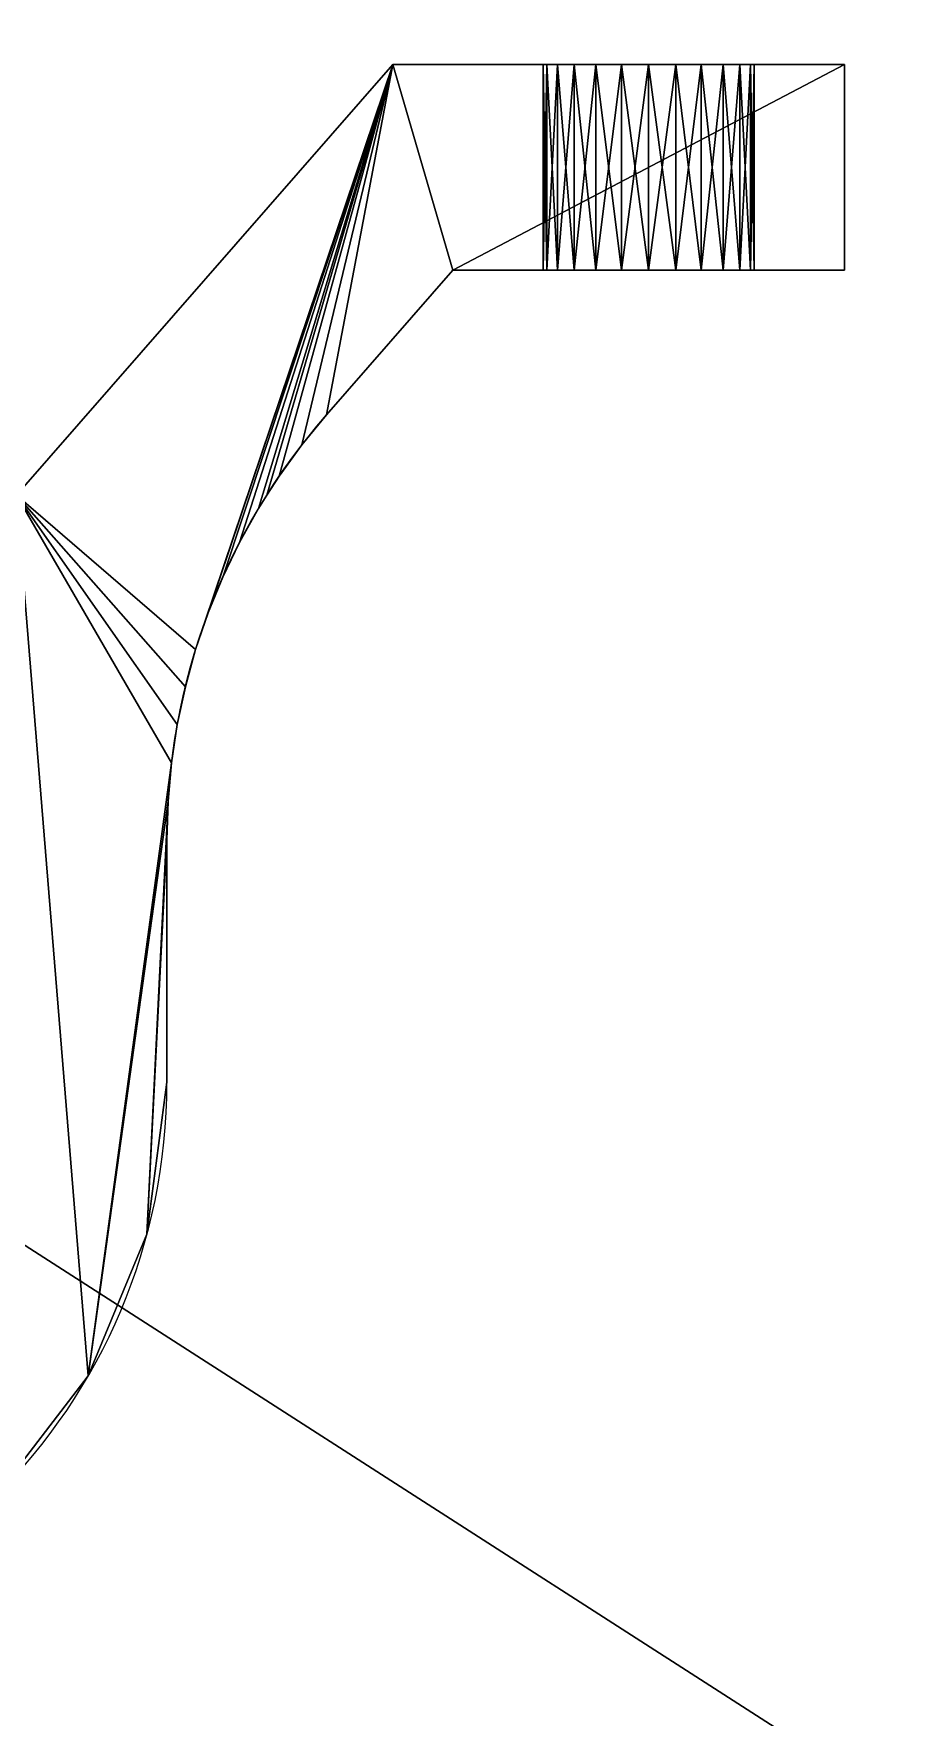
# Model space of a CAD drawing. Extents: x 0 to 249, y -3 to 160.
# Drawn here: x 135.5 to 164.2, y 57.4 to 113.4 of the extents above; entities that cross this region are included whole.
import ezdxf

# ---------------------------------------------------------------- set-up
doc = ezdxf.new("R2010")
doc.units = 0
doc.layers.get('0').update_dxf_attribs({"color": 13, "linetype": 'CONTINUOUS'})

# ---------------------------------------------------------------- blocks, each defined once
blk = doc.blocks.new('BUILD_BOX')
at = {"color": 254}
mesh = blk.add_polyface(dxfattribs=at)
corners = [(248.92, 0), (0, 160.02), (0, 0), (248.92, 160.02)]
mesh.append_faces([[corners[k] for k in face] for face in [(0, 1, 2), (1, 0, 3)]], dxfattribs={"vtx0": -1, "color": 254})
blk = doc.blocks.new('3D_PRINTER_BUILD_VOLUME')
blk.add_blockref('BUILD_BOX', (0, 0))

msp = doc.modelspace()

# ---------------------------------------------------------------- linework, layer by layer
for p, q in [((134.927, 98.018), (147.427, 112.327)), ((134.927, 98.018, 39), (147.427, 112.327, 39)), ((162.427, 112.327), (147.427, 112.327)), ((162.427, 112.327, 39), (147.427, 112.327, 39)), ((147.427, 112.327), (147.427, 112.327, 39)), ((152.427, 112.327, 29.5), (152.427, 105.497, 29.5)), ((152.427, 112.327, 9.5), (152.427, 105.497, 9.5)), ((152.546, 112.327, 28.594), (152.546, 105.497, 28.594)), ((152.546, 112.327, 30.406), (152.546, 105.497, 30.406)), ((152.546, 112.327, 8.594), (152.546, 105.497, 8.594)), ((152.546, 112.327, 10.406), (152.546, 105.497, 10.406)), ((152.896, 112.327, 27.75), (152.896, 105.497, 27.75)), ((152.896, 112.327, 31.25), (152.896, 105.497, 31.25)), ((152.896, 112.327, 7.75), (152.896, 105.497, 7.75)), ((152.896, 112.327, 11.25), (152.896, 105.497, 11.25)), ((153.452, 112.327, 27.025), (153.452, 105.497, 27.025)), ((153.452, 112.327, 31.975), (153.452, 105.497, 31.975)), ((153.452, 112.327, 7.025), (153.452, 105.497, 7.025)), ((153.452, 112.327, 11.975), (153.452, 105.497, 11.975)), ((154.177, 112.327, 26.469), (154.177, 105.497, 26.469)), ((154.177, 112.327, 32.531), (154.177, 105.497, 32.531)), ((154.177, 112.327, 6.469), (154.177, 105.497, 6.469)), ((154.177, 112.327, 12.531), (154.177, 105.497, 12.531)), ((155.021, 112.327, 26.119), (155.021, 105.497, 26.119)), ((155.021, 112.327, 32.881), (155.021, 105.497, 32.881)), ((155.021, 112.327, 6.119), (155.021, 105.497, 6.119)), ((155.021, 112.327, 12.881), (155.021, 105.497, 12.881)), ((155.927, 112.327, 26), (155.927, 105.497, 26)), ((155.927, 112.327, 33), (155.927, 105.497, 33)), ((155.927, 112.327, 6), (155.927, 105.497, 6)), ((155.927, 112.327, 13), (155.927, 105.497, 13)), ((156.833, 112.327, 26.119), (156.833, 105.497, 26.119)), ((156.833, 112.327, 32.881), (156.833, 105.497, 32.881)), ((156.833, 112.327, 6.119), (156.833, 105.497, 6.119)), ((156.833, 112.327, 12.881), (156.833, 105.497, 12.881)), ((157.677, 112.327, 26.469), (157.677, 105.497, 26.469)), ((157.677, 112.327, 32.531), (157.677, 105.497, 32.531)), ((157.677, 112.327, 6.469), (157.677, 105.497, 6.469)), ((157.677, 112.327, 12.531), (157.677, 105.497, 12.531)), ((158.402, 112.327, 27.025), (158.402, 105.497, 27.025)), ((158.402, 112.327, 31.975), (158.402, 105.497, 31.975)), ((158.402, 112.327, 7.025), (158.402, 105.497, 7.025)), ((158.402, 112.327, 11.975), (158.402, 105.497, 11.975)), ((158.958, 112.327, 27.75), (158.958, 105.497, 27.75)), ((158.958, 112.327, 31.25), (158.958, 105.497, 31.25)), ((158.958, 112.327, 7.75), (158.958, 105.497, 7.75)), ((158.958, 112.327, 11.25), (158.958, 105.497, 11.25)), ((159.308, 112.327, 30.406), (159.308, 105.497, 30.406)), ((159.308, 112.327, 28.594), (159.308, 105.497, 28.594)), ((159.308, 112.327, 10.406), (159.308, 105.497, 10.406)), ((159.308, 112.327, 8.594), (159.308, 105.497, 8.594)), ((159.427, 112.327, 29.5), (159.427, 105.497, 29.5)), ((159.427, 112.327, 9.5), (159.427, 105.497, 9.5)), ((162.427, 105.497), (162.427, 112.327)), ((162.427, 105.497, 39), (162.427, 112.327, 39)), ((162.427, 112.327), (162.427, 112.327, 39)), ((145.224, 100.686), (149.427, 105.497)), ((145.224, 100.686, 39), (149.427, 105.497, 39)), ((149.427, 105.497), (162.427, 105.497)), ((149.427, 105.497, 39), (162.427, 105.497, 39)), ((149.427, 105.497), (149.427, 105.497, 39)), ((162.427, 105.497), (162.427, 105.497, 39)), ((145.224, 100.686), (145.224, 100.686, 39)), ((144.409, 99.694), (144.409, 99.694, 39)), ((143.655, 98.656), (143.655, 98.656, 39)), ((143.247, 98.018), (143.247, 98.018, 39)), ((142.964, 97.574), (142.964, 97.574, 39)), ((142.339, 96.453), (142.339, 96.453, 39)), ((141.782, 95.296), (141.782, 95.296, 39)), ((141.295, 94.108), (141.295, 94.108, 39)), ((140.88, 92.894), (140.88, 92.894, 39)), ((140.539, 91.656), (140.539, 91.656, 39)), ((140.272, 90.401), (140.272, 90.401, 39)), ((140.08, 89.131), (140.08, 89.131, 39)), ((139.965, 87.853), (139.965, 87.853, 39)), ((139.927, 78.518), (139.927, 86.57)), ((139.927, 78.518, 39), (139.927, 86.57, 39)), ((139.927, 86.57), (139.927, 86.57, 39)), ((139.927, 78.518), (139.927, 78.518, 39)), ((139.263, 73.471), (139.263, 73.471, 39)), ((137.314, 68.768), (137.314, 68.768, 39))]:
    msp.add_line(p, q)
at = {"extrusion": (0, -1, 0)}
for centre in [(155.927, 29.5, -112.327), (155.927, 9.5, -112.327), (155.927, 29.5, -105.497), (155.927, 9.5, -105.497)]:
    msp.add_circle(centre, 3.5, dxfattribs=at)
at = {"extrusion": (0, 0, -1)}
for centre in [(-161.383, 86.57), (-161.383, 86.57, -39)]:
    msp.add_arc(centre, 21.456, 0, 41.1395, dxfattribs=at)
for centre in [(120.427, 78.518), (120.427, 78.518, 39)]:
    msp.add_arc(centre, 19.5, 180, 0)

# ---------------------------------------------------------------- block references
msp.add_blockref('3D_PRINTER_BUILD_VOLUME', (0, 0))

# ---------------------------------------------------------------- meshes
mesh = msp.add_polyface()
corners = [(101.591, 73.471, 39), (100.927, 86.667, 39), (100.927, 78.518, 39), (106.638, 64.73, 39), (107.387, 75.024, 39), (106.927, 78.518, 39), (110.677, 61.631, 39), (108.736, 71.768, 39), (110.881, 68.972, 39), (115.38, 59.683, 39), (113.677, 66.827, 39), (116.933, 65.478, 39), (120.427, 59.018, 39), (120.427, 65.018, 39), (125.474, 59.683, 39), (123.921, 65.478, 39), (127.177, 66.827, 39), (130.177, 61.631, 39), (129.973, 68.972, 39), (132.118, 71.768, 39), (134.216, 64.73, 39), (133.467, 75.024, 39), (133.927, 78.518, 39), (91.427, 105.497, 39), (78.427, 112.327, 39), (78.427, 105.497, 39), (93.427, 112.327, 39), (95.693, 100.613, 39), (105.927, 98.018, 39), (96.499, 99.633, 39), (97.244, 98.607, 39), (97.62, 98.018, 39), (97.927, 97.538, 39), (98.544, 96.431, 39), (99.095, 95.288, 39), (99.576, 94.115, 39), (99.985, 92.914, 39), (100.323, 91.692, 39), (100.586, 90.452, 39), (100.775, 89.198, 39), (100.889, 87.934, 39), (103.539, 68.768, 39), (107.387, 82.012, 39), (108.736, 85.268, 39), (110.881, 88.064, 39), (113.677, 90.209, 39), (116.933, 91.558, 39), (134.927, 98.018, 39), (120.427, 92.018, 39), (123.921, 91.558, 39), (127.177, 90.209, 39), (129.973, 88.064, 39), (132.118, 85.268, 39), (133.467, 82.012, 39), (137.314, 68.768, 39), (140.08, 89.131, 39), (140.272, 90.401, 39), (140.539, 91.656, 39), (140.88, 92.894, 39), (147.427, 112.327, 39), (139.965, 87.853, 39), (139.263, 73.471, 39), (139.927, 86.57, 39), (139.927, 78.518, 39), (141.295, 94.108, 39), (141.782, 95.296, 39), (142.339, 96.453, 39), (142.964, 97.574, 39), (143.247, 98.018, 39), (143.655, 98.656, 39), (144.409, 99.694, 39), (145.224, 100.686, 39), (149.427, 105.497, 39), (162.427, 112.327, 39), (162.427, 105.497, 39)]
mesh.append_faces([[corners[k] for k in face] for face in [(0, 1, 2), (23, 24, 25), (62, 61, 63), (73, 72, 74)]], dxfattribs={"vtx0": -1})
mesh.append_faces([[corners[k] for k in face] for face in [(4, 6, 7), (7, 6, 8), (8, 9, 10), (10, 9, 11), (11, 12, 13), (13, 14, 15), (15, 14, 16), (16, 17, 18), (18, 17, 19), (19, 20, 21), (21, 20, 22), (24, 23, 26), (26, 27, 28), (28, 46, 47), (47, 58, 59), (55, 54, 60), (60, 61, 62), (59, 72, 73)]], dxfattribs={"vtx0": -1, "vtx1": -1})
mesh.append_faces([[corners[k] for k in face] for face in [(28, 1, 0), (28, 3, 5), (47, 22, 20), (47, 54, 55)]], dxfattribs={"vtx0": -1, "vtx1": -1, "vtx2": -1})
mesh.append_faces([[corners[k] for k in face] for face in [(3, 4, 5), (4, 3, 6), (8, 6, 9), (11, 9, 12), (13, 12, 14), (16, 14, 17), (19, 17, 20), (26, 23, 27), (28, 27, 29), (28, 29, 30), (28, 30, 31), (28, 31, 32), (28, 32, 33), (28, 33, 34), (28, 34, 35), (28, 35, 36), (28, 36, 37), (28, 37, 38), (28, 38, 39), (28, 39, 40), (28, 40, 1), (28, 0, 41), (28, 41, 3), (28, 5, 42), (28, 42, 43), (28, 43, 44), (28, 44, 45), (28, 45, 46), (47, 46, 48), (47, 48, 49), (47, 49, 50), (47, 50, 51), (47, 51, 52), (47, 52, 53), (47, 53, 22), (47, 20, 54), (47, 55, 56), (47, 56, 57), (47, 57, 58), (60, 54, 61), (59, 58, 64), (59, 64, 65), (59, 65, 66), (59, 66, 67), (59, 67, 68), (59, 68, 69), (59, 69, 70), (59, 70, 71), (59, 71, 72)]], dxfattribs={"vtx0": -1, "vtx2": -1})
mesh = msp.add_polyface()
corners = [(147.427, 112.327, 39), (134.927, 98.018), (134.927, 98.018, 39), (147.427, 112.327)]
mesh.append_faces([[corners[k] for k in face] for face in [(0, 1, 2), (1, 0, 3)]], dxfattribs={"vtx0": -1})
mesh = msp.add_polyface()
corners = [(147.427, 112.327), (153.452, 112.327, 7.025), (162.427, 112.327), (152.896, 112.327, 7.75), (152.546, 112.327, 8.594), (147.427, 112.327, 39), (154.177, 112.327, 6.469), (155.021, 112.327, 6.119), (155.927, 112.327, 6), (152.427, 112.327, 9.5), (152.546, 112.327, 10.406), (152.896, 112.327, 11.25), (153.452, 112.327, 11.975), (154.177, 112.327, 12.531), (155.021, 112.327, 12.881), (155.927, 112.327, 13), (152.896, 112.327, 27.75), (153.452, 112.327, 27.025), (154.177, 112.327, 26.469), (155.021, 112.327, 26.119), (155.927, 112.327, 26), (152.546, 112.327, 28.594), (152.427, 112.327, 29.5), (152.546, 112.327, 30.406), (152.896, 112.327, 31.25), (153.452, 112.327, 31.975), (154.177, 112.327, 32.531), (155.021, 112.327, 32.881), (155.927, 112.327, 33), (159.427, 112.327, 9.5), (162.427, 112.327, 39), (159.308, 112.327, 8.594), (158.958, 112.327, 7.75), (158.402, 112.327, 7.025), (157.677, 112.327, 6.469), (156.833, 112.327, 6.119), (159.308, 112.327, 10.406), (158.958, 112.327, 11.25), (158.402, 112.327, 11.975), (157.677, 112.327, 12.531), (156.833, 112.327, 12.881), (159.308, 112.327, 28.594), (158.958, 112.327, 27.75), (158.402, 112.327, 27.025), (157.677, 112.327, 26.469), (156.833, 112.327, 26.119), (159.427, 112.327, 29.5), (159.308, 112.327, 30.406), (158.958, 112.327, 31.25), (158.402, 112.327, 31.975), (157.677, 112.327, 32.531), (156.833, 112.327, 32.881)]
mesh.append_faces([[corners[k] for k in face] for face in [(0, 1, 2), (1, 0, 3), (3, 0, 4), (4, 5, 9), (9, 5, 10), (10, 5, 11), (11, 5, 12), (12, 5, 13), (13, 5, 14), (14, 5, 15), (16, 5, 21), (21, 5, 22), (22, 5, 23), (23, 5, 24), (24, 5, 25), (25, 5, 26), (26, 5, 27), (27, 5, 28), (2, 29, 30), (29, 2, 31), (31, 2, 32), (32, 2, 33), (33, 2, 34), (34, 2, 35), (35, 2, 8), (41, 15, 42), (42, 15, 43), (43, 15, 44), (44, 15, 45), (45, 15, 20), (30, 28, 5)]], dxfattribs={"vtx0": -1, "vtx1": -1})
mesh.append_faces([[corners[k] for k in face] for face in [(15, 5, 16), (30, 15, 41)]], dxfattribs={"vtx0": -1, "vtx1": -1, "vtx2": -1})
mesh.append_faces([[corners[k] for k in face] for face in [(4, 0, 5), (2, 1, 6), (2, 6, 7), (2, 7, 8), (15, 16, 17), (15, 17, 18), (15, 18, 19), (15, 19, 20), (30, 29, 36), (30, 36, 37), (30, 37, 38), (30, 38, 39), (30, 39, 40), (30, 40, 15), (30, 41, 46), (30, 46, 47), (30, 47, 48), (30, 48, 49), (30, 49, 50), (30, 50, 51), (30, 51, 28)]], dxfattribs={"vtx0": -1, "vtx2": -1})
mesh = msp.add_polyface()
corners = [(152.546, 112.327, 28.594), (152.427, 105.497, 29.5), (152.546, 105.497, 28.594), (152.427, 112.327, 29.5)]
mesh.append_faces([[corners[k] for k in face] for face in [(0, 1, 2), (1, 0, 3)]], dxfattribs={"vtx0": -1})
mesh = msp.add_polyface()
corners = [(152.427, 112.327, 29.5), (152.546, 105.497, 30.406), (152.427, 105.497, 29.5), (152.546, 112.327, 30.406)]
mesh.append_faces([[corners[k] for k in face] for face in [(0, 1, 2), (1, 0, 3)]], dxfattribs={"vtx0": -1})
mesh = msp.add_polyface()
corners = [(152.546, 112.327, 8.594), (152.427, 105.497, 9.5), (152.546, 105.497, 8.594), (152.427, 112.327, 9.5)]
mesh.append_faces([[corners[k] for k in face] for face in [(0, 1, 2), (1, 0, 3)]], dxfattribs={"vtx0": -1})
mesh = msp.add_polyface()
corners = [(152.427, 112.327, 9.5), (152.546, 105.497, 10.406), (152.427, 105.497, 9.5), (152.546, 112.327, 10.406)]
mesh.append_faces([[corners[k] for k in face] for face in [(0, 1, 2), (1, 0, 3)]], dxfattribs={"vtx0": -1})
mesh = msp.add_polyface()
corners = [(152.896, 112.327, 27.75), (152.546, 105.497, 28.594), (152.896, 105.497, 27.75), (152.546, 112.327, 28.594)]
mesh.append_faces([[corners[k] for k in face] for face in [(0, 1, 2), (1, 0, 3)]], dxfattribs={"vtx0": -1})
mesh = msp.add_polyface()
corners = [(152.546, 112.327, 30.406), (152.896, 105.497, 31.25), (152.546, 105.497, 30.406), (152.896, 112.327, 31.25)]
mesh.append_faces([[corners[k] for k in face] for face in [(0, 1, 2), (1, 0, 3)]], dxfattribs={"vtx0": -1})
mesh = msp.add_polyface()
corners = [(152.896, 112.327, 7.75), (152.546, 105.497, 8.594), (152.896, 105.497, 7.75), (152.546, 112.327, 8.594)]
mesh.append_faces([[corners[k] for k in face] for face in [(0, 1, 2), (1, 0, 3)]], dxfattribs={"vtx0": -1})
mesh = msp.add_polyface()
corners = [(152.546, 112.327, 10.406), (152.896, 105.497, 11.25), (152.546, 105.497, 10.406), (152.896, 112.327, 11.25)]
mesh.append_faces([[corners[k] for k in face] for face in [(0, 1, 2), (1, 0, 3)]], dxfattribs={"vtx0": -1})
mesh = msp.add_polyface()
corners = [(153.452, 112.327, 27.025), (152.896, 105.497, 27.75), (153.452, 105.497, 27.025), (152.896, 112.327, 27.75)]
mesh.append_faces([[corners[k] for k in face] for face in [(0, 1, 2), (1, 0, 3)]], dxfattribs={"vtx0": -1})
mesh = msp.add_polyface()
corners = [(152.896, 112.327, 31.25), (153.452, 105.497, 31.975), (152.896, 105.497, 31.25), (153.452, 112.327, 31.975)]
mesh.append_faces([[corners[k] for k in face] for face in [(0, 1, 2), (1, 0, 3)]], dxfattribs={"vtx0": -1})
mesh = msp.add_polyface()
corners = [(153.452, 112.327, 7.025), (152.896, 105.497, 7.75), (153.452, 105.497, 7.025), (152.896, 112.327, 7.75)]
mesh.append_faces([[corners[k] for k in face] for face in [(0, 1, 2), (1, 0, 3)]], dxfattribs={"vtx0": -1})
mesh = msp.add_polyface()
corners = [(152.896, 112.327, 11.25), (153.452, 105.497, 11.975), (152.896, 105.497, 11.25), (153.452, 112.327, 11.975)]
mesh.append_faces([[corners[k] for k in face] for face in [(0, 1, 2), (1, 0, 3)]], dxfattribs={"vtx0": -1})
mesh = msp.add_polyface()
corners = [(154.177, 105.497, 26.469), (153.452, 112.327, 27.025), (153.452, 105.497, 27.025), (154.177, 112.327, 26.469)]
mesh.append_faces([[corners[k] for k in face] for face in [(0, 1, 2), (1, 0, 3)]], dxfattribs={"vtx0": -1})
mesh = msp.add_polyface()
corners = [(154.177, 112.327, 32.531), (153.452, 105.497, 31.975), (153.452, 112.327, 31.975), (154.177, 105.497, 32.531)]
mesh.append_faces([[corners[k] for k in face] for face in [(0, 1, 2), (1, 0, 3)]], dxfattribs={"vtx0": -1})
mesh = msp.add_polyface()
corners = [(154.177, 105.497, 6.469), (153.452, 112.327, 7.025), (153.452, 105.497, 7.025), (154.177, 112.327, 6.469)]
mesh.append_faces([[corners[k] for k in face] for face in [(0, 1, 2), (1, 0, 3)]], dxfattribs={"vtx0": -1})
mesh = msp.add_polyface()
corners = [(154.177, 112.327, 12.531), (153.452, 105.497, 11.975), (153.452, 112.327, 11.975), (154.177, 105.497, 12.531)]
mesh.append_faces([[corners[k] for k in face] for face in [(0, 1, 2), (1, 0, 3)]], dxfattribs={"vtx0": -1})
mesh = msp.add_polyface()
corners = [(155.021, 105.497, 26.119), (154.177, 112.327, 26.469), (154.177, 105.497, 26.469), (155.021, 112.327, 26.119)]
mesh.append_faces([[corners[k] for k in face] for face in [(0, 1, 2), (1, 0, 3)]], dxfattribs={"vtx0": -1})
mesh = msp.add_polyface()
corners = [(155.021, 112.327, 32.881), (154.177, 105.497, 32.531), (154.177, 112.327, 32.531), (155.021, 105.497, 32.881)]
mesh.append_faces([[corners[k] for k in face] for face in [(0, 1, 2), (1, 0, 3)]], dxfattribs={"vtx0": -1})
mesh = msp.add_polyface()
corners = [(155.021, 105.497, 6.119), (154.177, 112.327, 6.469), (154.177, 105.497, 6.469), (155.021, 112.327, 6.119)]
mesh.append_faces([[corners[k] for k in face] for face in [(0, 1, 2), (1, 0, 3)]], dxfattribs={"vtx0": -1})
mesh = msp.add_polyface()
corners = [(155.021, 112.327, 12.881), (154.177, 105.497, 12.531), (154.177, 112.327, 12.531), (155.021, 105.497, 12.881)]
mesh.append_faces([[corners[k] for k in face] for face in [(0, 1, 2), (1, 0, 3)]], dxfattribs={"vtx0": -1})
mesh = msp.add_polyface()
corners = [(155.927, 105.497, 26), (155.021, 112.327, 26.119), (155.021, 105.497, 26.119), (155.927, 112.327, 26)]
mesh.append_faces([[corners[k] for k in face] for face in [(0, 1, 2), (1, 0, 3)]], dxfattribs={"vtx0": -1})
mesh = msp.add_polyface()
corners = [(155.927, 112.327, 33), (155.021, 105.497, 32.881), (155.021, 112.327, 32.881), (155.927, 105.497, 33)]
mesh.append_faces([[corners[k] for k in face] for face in [(0, 1, 2), (1, 0, 3)]], dxfattribs={"vtx0": -1})
mesh = msp.add_polyface()
corners = [(155.927, 105.497, 6), (155.021, 112.327, 6.119), (155.021, 105.497, 6.119), (155.927, 112.327, 6)]
mesh.append_faces([[corners[k] for k in face] for face in [(0, 1, 2), (1, 0, 3)]], dxfattribs={"vtx0": -1})
mesh = msp.add_polyface()
corners = [(155.927, 112.327, 13), (155.021, 105.497, 12.881), (155.021, 112.327, 12.881), (155.927, 105.497, 13)]
mesh.append_faces([[corners[k] for k in face] for face in [(0, 1, 2), (1, 0, 3)]], dxfattribs={"vtx0": -1})
mesh = msp.add_polyface()
corners = [(156.833, 105.497, 26.119), (155.927, 112.327, 26), (155.927, 105.497, 26), (156.833, 112.327, 26.119)]
mesh.append_faces([[corners[k] for k in face] for face in [(0, 1, 2), (1, 0, 3)]], dxfattribs={"vtx0": -1})
mesh = msp.add_polyface()
corners = [(156.833, 112.327, 32.881), (155.927, 105.497, 33), (155.927, 112.327, 33), (156.833, 105.497, 32.881)]
mesh.append_faces([[corners[k] for k in face] for face in [(0, 1, 2), (1, 0, 3)]], dxfattribs={"vtx0": -1})
mesh = msp.add_polyface()
corners = [(156.833, 105.497, 6.119), (155.927, 112.327, 6), (155.927, 105.497, 6), (156.833, 112.327, 6.119)]
mesh.append_faces([[corners[k] for k in face] for face in [(0, 1, 2), (1, 0, 3)]], dxfattribs={"vtx0": -1})
mesh = msp.add_polyface()
corners = [(156.833, 112.327, 12.881), (155.927, 105.497, 13), (155.927, 112.327, 13), (156.833, 105.497, 12.881)]
mesh.append_faces([[corners[k] for k in face] for face in [(0, 1, 2), (1, 0, 3)]], dxfattribs={"vtx0": -1})
mesh = msp.add_polyface()
corners = [(157.677, 105.497, 26.469), (156.833, 112.327, 26.119), (156.833, 105.497, 26.119), (157.677, 112.327, 26.469)]
mesh.append_faces([[corners[k] for k in face] for face in [(0, 1, 2), (1, 0, 3)]], dxfattribs={"vtx0": -1})
mesh = msp.add_polyface()
corners = [(157.677, 112.327, 32.531), (156.833, 105.497, 32.881), (156.833, 112.327, 32.881), (157.677, 105.497, 32.531)]
mesh.append_faces([[corners[k] for k in face] for face in [(0, 1, 2), (1, 0, 3)]], dxfattribs={"vtx0": -1})
mesh = msp.add_polyface()
corners = [(157.677, 105.497, 6.469), (156.833, 112.327, 6.119), (156.833, 105.497, 6.119), (157.677, 112.327, 6.469)]
mesh.append_faces([[corners[k] for k in face] for face in [(0, 1, 2), (1, 0, 3)]], dxfattribs={"vtx0": -1})
mesh = msp.add_polyface()
corners = [(157.677, 112.327, 12.531), (156.833, 105.497, 12.881), (156.833, 112.327, 12.881), (157.677, 105.497, 12.531)]
mesh.append_faces([[corners[k] for k in face] for face in [(0, 1, 2), (1, 0, 3)]], dxfattribs={"vtx0": -1})
mesh = msp.add_polyface()
corners = [(158.402, 105.497, 27.025), (157.677, 112.327, 26.469), (157.677, 105.497, 26.469), (158.402, 112.327, 27.025)]
mesh.append_faces([[corners[k] for k in face] for face in [(0, 1, 2), (1, 0, 3)]], dxfattribs={"vtx0": -1})
mesh = msp.add_polyface()
corners = [(158.402, 112.327, 31.975), (157.677, 105.497, 32.531), (157.677, 112.327, 32.531), (158.402, 105.497, 31.975)]
mesh.append_faces([[corners[k] for k in face] for face in [(0, 1, 2), (1, 0, 3)]], dxfattribs={"vtx0": -1})
mesh = msp.add_polyface()
corners = [(158.402, 105.497, 7.025), (157.677, 112.327, 6.469), (157.677, 105.497, 6.469), (158.402, 112.327, 7.025)]
mesh.append_faces([[corners[k] for k in face] for face in [(0, 1, 2), (1, 0, 3)]], dxfattribs={"vtx0": -1})
mesh = msp.add_polyface()
corners = [(158.402, 112.327, 11.975), (157.677, 105.497, 12.531), (157.677, 112.327, 12.531), (158.402, 105.497, 11.975)]
mesh.append_faces([[corners[k] for k in face] for face in [(0, 1, 2), (1, 0, 3)]], dxfattribs={"vtx0": -1})
mesh = msp.add_polyface()
corners = [(158.958, 112.327, 27.75), (158.402, 105.497, 27.025), (158.958, 105.497, 27.75), (158.402, 112.327, 27.025)]
mesh.append_faces([[corners[k] for k in face] for face in [(0, 1, 2), (1, 0, 3)]], dxfattribs={"vtx0": -1})
mesh = msp.add_polyface()
corners = [(158.402, 112.327, 31.975), (158.958, 105.497, 31.25), (158.402, 105.497, 31.975), (158.958, 112.327, 31.25)]
mesh.append_faces([[corners[k] for k in face] for face in [(0, 1, 2), (1, 0, 3)]], dxfattribs={"vtx0": -1})
mesh = msp.add_polyface()
corners = [(158.958, 112.327, 7.75), (158.402, 105.497, 7.025), (158.958, 105.497, 7.75), (158.402, 112.327, 7.025)]
mesh.append_faces([[corners[k] for k in face] for face in [(0, 1, 2), (1, 0, 3)]], dxfattribs={"vtx0": -1})
mesh = msp.add_polyface()
corners = [(158.402, 112.327, 11.975), (158.958, 105.497, 11.25), (158.402, 105.497, 11.975), (158.958, 112.327, 11.25)]
mesh.append_faces([[corners[k] for k in face] for face in [(0, 1, 2), (1, 0, 3)]], dxfattribs={"vtx0": -1})
mesh = msp.add_polyface()
corners = [(159.308, 112.327, 28.594), (158.958, 105.497, 27.75), (159.308, 105.497, 28.594), (158.958, 112.327, 27.75)]
mesh.append_faces([[corners[k] for k in face] for face in [(0, 1, 2), (1, 0, 3)]], dxfattribs={"vtx0": -1})
mesh = msp.add_polyface()
corners = [(158.958, 112.327, 31.25), (159.308, 105.497, 30.406), (158.958, 105.497, 31.25), (159.308, 112.327, 30.406)]
mesh.append_faces([[corners[k] for k in face] for face in [(0, 1, 2), (1, 0, 3)]], dxfattribs={"vtx0": -1})
mesh = msp.add_polyface()
corners = [(159.308, 112.327, 8.594), (158.958, 105.497, 7.75), (159.308, 105.497, 8.594), (158.958, 112.327, 7.75)]
mesh.append_faces([[corners[k] for k in face] for face in [(0, 1, 2), (1, 0, 3)]], dxfattribs={"vtx0": -1})
mesh = msp.add_polyface()
corners = [(158.958, 112.327, 11.25), (159.308, 105.497, 10.406), (158.958, 105.497, 11.25), (159.308, 112.327, 10.406)]
mesh.append_faces([[corners[k] for k in face] for face in [(0, 1, 2), (1, 0, 3)]], dxfattribs={"vtx0": -1})
mesh = msp.add_polyface()
corners = [(159.308, 112.327, 30.406), (159.427, 105.497, 29.5), (159.308, 105.497, 30.406), (159.427, 112.327, 29.5)]
mesh.append_faces([[corners[k] for k in face] for face in [(0, 1, 2), (1, 0, 3)]], dxfattribs={"vtx0": -1})
mesh = msp.add_polyface()
corners = [(159.427, 112.327, 29.5), (159.308, 105.497, 28.594), (159.427, 105.497, 29.5), (159.308, 112.327, 28.594)]
mesh.append_faces([[corners[k] for k in face] for face in [(0, 1, 2), (1, 0, 3)]], dxfattribs={"vtx0": -1})
mesh = msp.add_polyface()
corners = [(159.308, 112.327, 10.406), (159.427, 105.497, 9.5), (159.308, 105.497, 10.406), (159.427, 112.327, 9.5)]
mesh.append_faces([[corners[k] for k in face] for face in [(0, 1, 2), (1, 0, 3)]], dxfattribs={"vtx0": -1})
mesh = msp.add_polyface()
corners = [(159.427, 112.327, 9.5), (159.308, 105.497, 8.594), (159.427, 105.497, 9.5), (159.308, 112.327, 8.594)]
mesh.append_faces([[corners[k] for k in face] for face in [(0, 1, 2), (1, 0, 3)]], dxfattribs={"vtx0": -1})
mesh = msp.add_polyface()
corners = [(162.427, 112.327), (162.427, 105.497, 39), (162.427, 105.497), (162.427, 112.327, 39)]
mesh.append_faces([[corners[k] for k in face] for face in [(0, 1, 2), (1, 0, 3)]], dxfattribs={"vtx0": -1})
mesh = msp.add_polyface()
corners = [(149.427, 105.497), (145.224, 100.686, 39), (145.224, 100.686), (149.427, 105.497, 39)]
mesh.append_faces([[corners[k] for k in face] for face in [(0, 1, 2), (1, 0, 3)]], dxfattribs={"vtx0": -1})
mesh = msp.add_polyface()
corners = [(162.427, 105.497), (158.402, 105.497, 7.025), (149.427, 105.497), (158.958, 105.497, 7.75), (159.308, 105.497, 8.594), (159.427, 105.497, 9.5), (162.427, 105.497, 39), (157.677, 105.497, 6.469), (156.833, 105.497, 6.119), (155.927, 105.497, 6), (159.308, 105.497, 10.406), (158.958, 105.497, 11.25), (158.402, 105.497, 11.975), (157.677, 105.497, 12.531), (156.833, 105.497, 12.881), (155.927, 105.497, 13), (159.308, 105.497, 28.594), (158.958, 105.497, 27.75), (158.402, 105.497, 27.025), (157.677, 105.497, 26.469), (156.833, 105.497, 26.119), (155.927, 105.497, 26), (159.427, 105.497, 29.5), (159.308, 105.497, 30.406), (158.958, 105.497, 31.25), (158.402, 105.497, 31.975), (157.677, 105.497, 32.531), (156.833, 105.497, 32.881), (155.927, 105.497, 33), (152.427, 105.497, 9.5), (149.427, 105.497, 39), (152.546, 105.497, 8.594), (152.896, 105.497, 7.75), (153.452, 105.497, 7.025), (154.177, 105.497, 6.469), (155.021, 105.497, 6.119), (152.546, 105.497, 10.406), (152.896, 105.497, 11.25), (153.452, 105.497, 11.975), (154.177, 105.497, 12.531), (155.021, 105.497, 12.881), (152.546, 105.497, 28.594), (152.896, 105.497, 27.75), (153.452, 105.497, 27.025), (154.177, 105.497, 26.469), (155.021, 105.497, 26.119), (152.427, 105.497, 29.5), (152.546, 105.497, 30.406), (152.896, 105.497, 31.25), (153.452, 105.497, 31.975), (154.177, 105.497, 32.531), (155.021, 105.497, 32.881)]
mesh.append_faces([[corners[k] for k in face] for face in [(0, 1, 2), (1, 0, 3), (3, 0, 4), (4, 0, 5), (5, 6, 10), (10, 6, 11), (11, 6, 12), (12, 6, 13), (13, 6, 14), (14, 6, 15), (16, 6, 22), (22, 6, 23), (23, 6, 24), (24, 6, 25), (25, 6, 26), (26, 6, 27), (27, 6, 28), (2, 29, 30), (29, 2, 31), (31, 2, 32), (32, 2, 33), (33, 2, 34), (34, 2, 35), (35, 2, 9), (41, 15, 42), (42, 15, 43), (43, 15, 44), (44, 15, 45), (45, 15, 21), (30, 28, 6)]], dxfattribs={"vtx0": -1, "vtx1": -1})
mesh.append_faces([[corners[k] for k in face] for face in [(15, 6, 16), (30, 15, 41)]], dxfattribs={"vtx0": -1, "vtx1": -1, "vtx2": -1})
mesh.append_faces([[corners[k] for k in face] for face in [(5, 0, 6), (2, 1, 7), (2, 7, 8), (2, 8, 9), (15, 16, 17), (15, 17, 18), (15, 18, 19), (15, 19, 20), (15, 20, 21), (30, 29, 36), (30, 36, 37), (30, 37, 38), (30, 38, 39), (30, 39, 40), (30, 40, 15), (30, 41, 46), (30, 46, 47), (30, 47, 48), (30, 48, 49), (30, 49, 50), (30, 50, 51), (30, 51, 28)]], dxfattribs={"vtx0": -1, "vtx2": -1})
mesh = msp.add_polyface()
corners = [(145.224, 100.686), (144.409, 99.694, 39), (144.409, 99.694), (145.224, 100.686, 39)]
mesh.append_faces([[corners[k] for k in face] for face in [(0, 1, 2), (1, 0, 3)]], dxfattribs={"vtx0": -1})
mesh = msp.add_polyface()
corners = [(144.409, 99.694), (143.655, 98.656, 39), (143.655, 98.656), (144.409, 99.694, 39)]
mesh.append_faces([[corners[k] for k in face] for face in [(0, 1, 2), (1, 0, 3)]], dxfattribs={"vtx0": -1})
mesh = msp.add_polyface()
corners = [(143.655, 98.656), (143.247, 98.018, 39), (143.247, 98.018), (143.655, 98.656, 39)]
mesh.append_faces([[corners[k] for k in face] for face in [(0, 1, 2), (1, 0, 3)]], dxfattribs={"vtx0": -1})
mesh = msp.add_polyface()
corners = [(143.247, 98.018), (142.964, 97.574, 39), (142.964, 97.574), (143.247, 98.018, 39)]
mesh.append_faces([[corners[k] for k in face] for face in [(0, 1, 2), (1, 0, 3)]], dxfattribs={"vtx0": -1})
mesh = msp.add_polyface()
corners = [(142.964, 97.574), (142.339, 96.453, 39), (142.339, 96.453), (142.964, 97.574, 39)]
mesh.append_faces([[corners[k] for k in face] for face in [(0, 1, 2), (1, 0, 3)]], dxfattribs={"vtx0": -1})
mesh = msp.add_polyface()
corners = [(142.339, 96.453), (141.782, 95.296, 39), (141.782, 95.296), (142.339, 96.453, 39)]
mesh.append_faces([[corners[k] for k in face] for face in [(0, 1, 2), (1, 0, 3)]], dxfattribs={"vtx0": -1})
mesh = msp.add_polyface()
corners = [(141.782, 95.296), (141.295, 94.108, 39), (141.295, 94.108), (141.782, 95.296, 39)]
mesh.append_faces([[corners[k] for k in face] for face in [(0, 1, 2), (1, 0, 3)]], dxfattribs={"vtx0": -1})
mesh = msp.add_polyface()
corners = [(141.295, 94.108), (140.88, 92.894, 39), (140.88, 92.894), (141.295, 94.108, 39)]
mesh.append_faces([[corners[k] for k in face] for face in [(0, 1, 2), (1, 0, 3)]], dxfattribs={"vtx0": -1})
mesh = msp.add_polyface()
corners = [(140.88, 92.894), (140.539, 91.656, 39), (140.539, 91.656), (140.88, 92.894, 39)]
mesh.append_faces([[corners[k] for k in face] for face in [(0, 1, 2), (1, 0, 3)]], dxfattribs={"vtx0": -1})
mesh = msp.add_polyface()
corners = [(140.539, 91.656), (140.272, 90.401, 39), (140.272, 90.401), (140.539, 91.656, 39)]
mesh.append_faces([[corners[k] for k in face] for face in [(0, 1, 2), (1, 0, 3)]], dxfattribs={"vtx0": -1})
mesh = msp.add_polyface()
corners = [(140.272, 90.401), (140.08, 89.131, 39), (140.08, 89.131), (140.272, 90.401, 39)]
mesh.append_faces([[corners[k] for k in face] for face in [(0, 1, 2), (1, 0, 3)]], dxfattribs={"vtx0": -1})
mesh = msp.add_polyface()
corners = [(140.08, 89.131), (139.965, 87.853, 39), (139.965, 87.853), (140.08, 89.131, 39)]
mesh.append_faces([[corners[k] for k in face] for face in [(0, 1, 2), (1, 0, 3)]], dxfattribs={"vtx0": -1})
mesh = msp.add_polyface()
corners = [(139.965, 87.853), (139.927, 86.57, 39), (139.927, 86.57), (139.965, 87.853, 39)]
mesh.append_faces([[corners[k] for k in face] for face in [(0, 1, 2), (1, 0, 3)]], dxfattribs={"vtx0": -1})
mesh = msp.add_polyface()
corners = [(139.927, 86.57), (139.927, 78.518, 39), (139.927, 78.518), (139.927, 86.57, 39)]
mesh.append_faces([[corners[k] for k in face] for face in [(0, 1, 2), (1, 0, 3)]], dxfattribs={"vtx0": -1})
mesh = msp.add_polyface()
corners = [(139.927, 78.518), (139.263, 73.471, 39), (139.263, 73.471), (139.927, 78.518, 39)]
mesh.append_faces([[corners[k] for k in face] for face in [(0, 1, 2), (1, 0, 3)]], dxfattribs={"vtx0": -1})
mesh = msp.add_polyface()
corners = [(139.263, 73.471), (137.314, 68.768, 39), (137.314, 68.768), (139.263, 73.471, 39)]
mesh.append_faces([[corners[k] for k in face] for face in [(0, 1, 2), (1, 0, 3)]], dxfattribs={"vtx0": -1})
mesh = msp.add_polyface()
corners = [(137.314, 68.768), (134.216, 64.73, 39), (134.216, 64.73), (137.314, 68.768, 39)]
mesh.append_faces([[corners[k] for k in face] for face in [(0, 1, 2), (1, 0, 3)]], dxfattribs={"vtx0": -1})

doc.saveas('drawing.dxf')
